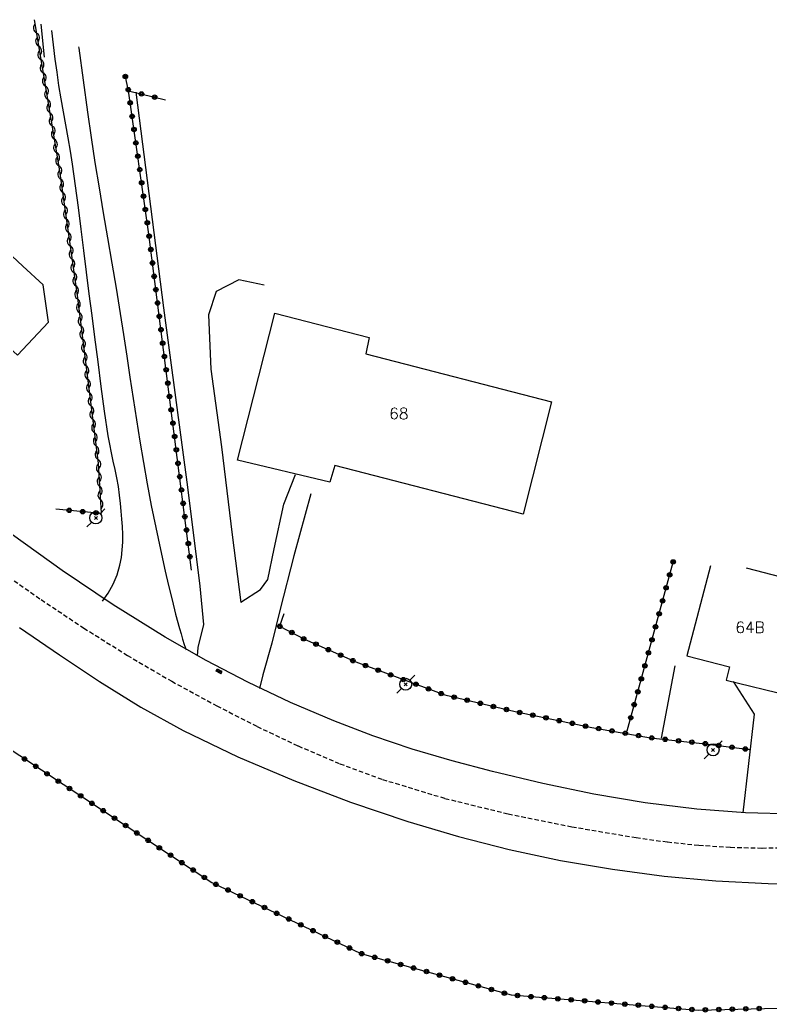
# Model space of a CAD drawing. Header units: millimetres. Extents: x 145000 to 146000, y 142999 to 144002.
# Drawn here: x 145477 to 145560.6, y 143022.8 to 143133.3 of the extents above; entities that cross this region are included whole.
import ezdxf
from ezdxf.enums import TextEntityAlignment as Align

# ---------------------------------------------------------------- set-up
doc = ezdxf.new("R2010")
doc.units = ezdxf.units.MM
doc.linetypes.add('DASHED', pattern=[0.75, 0.5, -0.25])
doc.layers.get('0').update_dxf_attribs({"linetype": 'CONTINUOUS'})
for name, color, linetype in [('W0001', 6, 'DASHED'), ('W0008', 7, 'CONTINUOUS'), ('W0017', 7, 'CONTINUOUS'), ('W0101', 7, 'CONTINUOUS'), ('W0104', 1, 'CONTINUOUS'), ('W0300', 7, 'CONTINUOUS'), ('W0310', 3, 'CONTINUOUS'), ('W0322', 7, 'CONTINUOUS'), ('W0323', 7, 'CONTINUOUS'), ('W0401', 7, 'CONTINUOUS'), ('W0473', 7, 'CONTINUOUS'), ('W0991', 7, 'CONTINUOUS')]:
    doc.layers.add(name, color=color, linetype=linetype)
doc.styles.get("Standard").update_dxf_attribs({"font": 'romans.shx', "width": 0.85})

# ---------------------------------------------------------------- blocks, each defined once
blk = doc.blocks.new('T473')
for p, q in [((-0.166667, 0.166667), (0.166667, -0.166667)), ((-0.166667, -0.166667), (0.166667, 0.166667)), ((0.500001, 0.500001), (1.000002, 1.000002)), ((-1.000002, -1.000002), (-0.500001, -0.500001))]:
    blk.add_line(p, q)
blk.add_ellipse((0, 0), major_axis=(0.471405, 0.471405), ratio=1, start_param=5.4977871438, end_param=11.780972451)
blk = doc.blocks.new('T401')
for p, q in [((-0.3, 0.3), (0, 0.3)), ((-0.3, -0.25), (-0.3, 0.3)), ((-0.3, 0.15), (0, 0.15)), ((-0.3, 0), (0, 0)), ((0, 0.3), (0, -0.25)), ((-0.3, -0.15), (0, -0.15)), ((-0.3, -0.25), (-0.3, -0.3)), ((-0.3, -0.3), (0, -0.3)), ((0, -0.3), (0, -0.25))]:
    blk.add_line(p, q)
blk = doc.blocks.new('t323o')
at = {"color": 0, "linetype": 'Continuous'}
for radius in [0.25, 0.15]:
    blk.add_circle((0, 0), radius, dxfattribs=at)
blk = doc.blocks.new('t310o')
at = {"color": 0, "linetype": 'Continuous'}
for centre, start, end in [((-0.5, 0.38), 216.8699, 323.1304), ((0.5, -0.37), 36.8699, 143.1303)]:
    blk.add_arc(centre, 0.625, start, end, dxfattribs=at)
blk = doc.blocks.new('t322o')
at = {"color": 0, "linetype": 'Continuous'}
for radius in [0.25, 0.15]:
    blk.add_circle((0, 0), radius, dxfattribs=at)

msp = doc.modelspace()

# ---------------------------------------------------------------- linework, layer by layer
at = {"layer": 'W0001'}
msp.add_lwpolyline([(145459.58, 143085.9), (145465.26, 143079.57), (145468.62, 143076.65), (145472.11, 143073.9), (145475.7, 143071.28), (145479.34, 143068.75), (145484.1, 143065.58), (145488.95, 143062.54), (145493.89, 143059.65), (145498.92, 143056.91), (145503.42, 143054.62), (145507.98, 143052.45), (145512.63, 143050.46), (145517.38, 143048.72), (145524.34, 143046.61), (145531.39, 143044.88), (145538.51, 143043.44), (145545.66, 143042.23), (145549.15, 143041.75), (145552.66, 143041.39), (145556.18, 143041.16), (145559.7, 143041.07), (145568.35, 143041.19)], dxfattribs=at)
at = {"layer": 'W0008'}
for points in [[(145563.32, 143044.85), (145557.86, 143045), (145552.42, 143045.4), (145546.66, 143046.1), (145540.94, 143047.07), (145535.27, 143048.25), (145529.64, 143049.59), (145525.15, 143050.78), (145520.7, 143052.1), (145516.3, 143053.58), (145511.96, 143055.23), (145507.13, 143057.29), (145502.39, 143059.54), (145497.73, 143061.97), (145493.17, 143064.55), (145487.36, 143068.15), (145481.7, 143071.98), (145476.16, 143075.97)], [(145476.94, 143065.64), (145481.38, 143062.59), (145485.86, 143059.61), (145490.45, 143056.78), (145495.18, 143054.18), (145501.27, 143051.24), (145507.5, 143048.58), (145513.83, 143046.19), (145520.23, 143044.03), (145525.85, 143042.37), (145531.52, 143040.92), (145537.24, 143039.7), (145543.01, 143038.71), (145548.78, 143037.95), (145554.56, 143037.42), (145560.37, 143037.12), (145566.18, 143037.02)]]:
    msp.add_lwpolyline(points, dxfattribs=at)
at = {"layer": 'W0017'}
for points in [[(145486.17, 143068.56), (145486.82, 143069.48), (145487.37, 143070.46), (145487.8, 143071.5), (145488.12, 143072.58), (145488.28, 143073.43), (145488.39, 143074.29), (145488.43, 143075.16), (145488.43, 143076.02), (145488.4, 143076.88), (145488.34, 143077.73), (145488.27, 143078.59), (145488.2, 143079.44), (145488.09, 143080.4), (145487.95, 143081.35), (145487.77, 143082.3), (145487.58, 143083.24), (145487.37, 143084.18), (145487.17, 143085.12), (145486.98, 143086.06), (145486.82, 143087.01), (145486.41, 143089.75), (145486.04, 143092.5), (145485.68, 143095.25), (145485.33, 143098), (145485.01, 143100.41), (145484.71, 143102.81), (145484.41, 143105.22), (145484.11, 143107.63), (145483.8, 143110.04), (145483.49, 143112.44), (145483.17, 143114.85), (145482.83, 143117.25), (145482.6, 143118.72), (145482.35, 143120.18), (145482.09, 143121.64), (145481.83, 143123.1), (145481.58, 143124.56), (145481.33, 143126.03), (145481.11, 143127.5), (145480.92, 143128.97), (145480.55, 143132.14)], [(145483.51, 143130.33), (145483.53, 143130.17), (145484.01, 143126.61), (145484.5, 143123.05), (145484.9, 143120.24), (145485.33, 143117.44), (145485.79, 143114.64), (145486.26, 143111.84), (145486.74, 143109.04), (145487.22, 143106.24), (145487.69, 143103.44), (145488.15, 143100.64), (145488.52, 143098.27), (145488.89, 143095.89), (145489.24, 143093.52), (145489.6, 143091.14), (145489.96, 143088.77), (145490.34, 143086.4), (145490.74, 143084.03), (145491.15, 143081.66), (145491.62, 143079.22), (145492.11, 143076.78), (145492.63, 143074.35), (145493.17, 143071.93), (145493.54, 143070.32), (145493.93, 143068.72), (145494.33, 143067.13), (145494.76, 143065.53), (145494.93, 143064.94), (145495.11, 143064.35), (145495.3, 143063.76), (145495.49, 143063.17)], [(145489.9, 143125.29), (145492.99, 143101.24), (145495.66, 143081.26), (145497.03, 143070.23), (145497.43, 143065.99), (145496.79, 143063.42), (145496.72, 143062.47)], [(145504.19, 143103.8), (145501.37, 143104.36), (145498.85, 143103.06), (145497.98, 143100.46), (145498.24, 143094.42), (145499.43, 143085.77), (145500.64, 143075.96), (145501.6, 143068.42)], [(145501.6, 143068.45), (145503.8, 143069.88), (145504.62, 143070.98), (145505.3, 143074.4), (145506.4, 143079.39), (145507.7, 143082.69)], [(145509.42, 143080.53), (145507.5, 143073.61), (145506, 143067.67), (145505.04, 143063.88), (145504.04, 143060.36), (145503.68, 143058.85)], [(145548.48, 143053.32), (145550.03, 143061.39)], [(145556.49, 143059.62), (145558.8, 143055.97), (145557.57, 143044.98)]]:
    msp.add_lwpolyline(points, dxfattribs=at)
at = {"layer": 'W0101'}
msp.add_lwpolyline([(145501.21, 143084.28), (145505.39, 143100.67), (145515.92, 143097.95), (145515.54, 143096.12), (145536.22, 143090.78), (145533.07, 143078.27), (145512.07, 143083.7), (145511.52, 143081.85)], close=True, dxfattribs=at)
for points in [[(145553.96, 143072.5), (145551.3, 143062.49), (145556.07, 143061.25), (145555.71, 143059.79)], [(145555.71, 143059.79), (145562.71, 143058.07), (145565.7, 143070.24), (145557.97, 143072.26)]]:
    msp.add_lwpolyline(points, dxfattribs=at)
at = {"layer": 'W0104'}
msp.add_lwpolyline([(145463.68, 143109.55), (145469.12, 143104.57), (145469.29, 143104.63), (145470.13, 143103.74), (145469.28, 143102.81), (145471.94, 143100.23), (145471.97, 143100.24), (145476.69, 143095.98), (145480.17, 143099.65), (145479.57, 143103.81), (145477.29, 143105.9), (145468.48, 143114.11)], dxfattribs=at)
at = {"layer": 'W0300'}
msp.add_lwpolyline([(145479.73, 143129.2), (145479.33, 143132.88)], dxfattribs=at)
at = {"layer": 'W0310'}
msp.add_lwpolyline([(145478.57, 143133.34), (145481.36, 143116.75), (145483.35, 143102.62), (145485.71, 143083.97), (145486.04, 143078.39)], dxfattribs=at)
at = {"layer": 'W0322'}
msp.add_lwpolyline([(145456.79, 143065.89), (145472.2, 143054.49), (145498.38, 143037.24), (145514.98, 143029.33), (145531.75, 143024.7), (145552.59, 143023.02), (145589.5, 143023.92)], dxfattribs=at)
at = {"layer": 'W0323'}
for points in [[(145496.11, 143072.04), (145494, 143088.65), (145491.34, 143109.48), (145489.08, 143125.45), (145488.7, 143127.17)], [(145489.08, 143125.45), (145493.19, 143124.44)], [(145486.07, 143078.36), (145480.98, 143078.83)], [(145544.66, 143054.14), (145549.79, 143072.94), (145549.86, 143073.19)], [(145506.4, 143067.15), (145505.9, 143065.81), (145508.71, 143064.35), (145514.42, 143061.8), (145524.33, 143058.13), (145532.17, 143056.27), (145540.74, 143054.51), (145547.27, 143053.36), (145553.36, 143052.7), (145558.29, 143052.04)]]:
    msp.add_lwpolyline(points, dxfattribs=at)

# ---------------------------------------------------------------- block references
at = {"layer": 'W0310'}
for p, rotation in [((145478.81, 143131.88), 279.5555652093649), ((145479.06, 143130.4), 279.5555652093649), ((145479.31, 143128.92), 279.5555652093649), ((145479.56, 143127.44), 279.5555652093649), ((145479.81, 143125.96), 279.5555652093649), ((145480.06, 143124.48), 279.5555652093649), ((145480.31, 143123), 279.5555652093649), ((145480.56, 143121.52), 279.5555652093649), ((145480.81, 143120.04), 279.5555652093649), ((145481.06, 143118.56), 279.5555652093649), ((145481.3, 143117.08), 279.5555652093649), ((145481.52, 143115.6), 277.9932338121437), ((145481.73, 143114.12), 277.9932338121437), ((145481.94, 143112.63), 277.9932338121437), ((145482.15, 143111.14), 277.9932338121437), ((145482.36, 143109.66), 277.9932338121437), ((145482.57, 143108.17), 277.9932338121437), ((145482.77, 143106.69), 277.9932338121437), ((145482.98, 143105.2), 277.9932338121437), ((145483.19, 143103.72), 277.9932338121437), ((145483.39, 143102.23), 277.2157160098278), ((145483.58, 143100.74), 277.2157160098278), ((145483.77, 143099.25), 277.2157160098278), ((145483.96, 143097.77), 277.2157160098278), ((145484.15, 143096.28), 277.2157160098278), ((145484.34, 143094.79), 277.2157160098278), ((145484.52, 143093.3), 277.2157160098278), ((145484.71, 143091.81), 277.2157160098278), ((145484.9, 143090.33), 277.2157160098278), ((145485.09, 143088.84), 277.2157160098278), ((145485.28, 143087.35), 277.2157160098278), ((145485.47, 143085.86), 277.2157160098278), ((145485.66, 143084.37), 277.2157160098278), ((145485.77, 143082.88), 273.4362909511528), ((145485.86, 143081.38), 273.4362909511528), ((145485.95, 143079.88), 273.4362909511528)]:
    msp.add_blockref('t310o', p, dxfattribs=dict(at, rotation=rotation))
at = {"layer": 'W0322'}
for p, rotation in [((145477.49, 143051), 326.6211982900422), ((145478.74, 143050.18), 326.6211982900422), ((145479.99, 143049.35), 326.6211982900422), ((145481.25, 143048.53), 326.6211982900422), ((145482.5, 143047.7), 326.6211982900422), ((145483.75, 143046.88), 326.6211982900422), ((145485, 143046.05), 326.6211982900422), ((145486.26, 143045.23), 326.6211982900422), ((145487.51, 143044.4), 326.6211982900422), ((145488.76, 143043.58), 326.6211982900422), ((145490.01, 143042.75), 326.6211982900422), ((145491.27, 143041.93), 326.6211982900422), ((145492.52, 143041.1), 326.6211982900422), ((145493.77, 143040.28), 326.6211982900422), ((145495.02, 143039.45), 326.6211982900422), ((145496.28, 143038.62), 326.6211982900422), ((145497.53, 143037.8), 326.6211982900422), ((145498.82, 143037.03), 334.5121403101871), ((145500.17, 143036.39), 334.5121403101871), ((145501.52, 143035.74), 334.5121403101871), ((145502.88, 143035.1), 334.5121403101871), ((145504.23, 143034.45), 334.5121403101871), ((145505.59, 143033.8), 334.5121403101871), ((145506.94, 143033.16), 334.5121403101871), ((145508.29, 143032.51), 334.5121403101871), ((145509.65, 143031.87), 334.5121403101871), ((145511, 143031.22), 334.5121403101871), ((145512.36, 143030.58), 334.5121403101871), ((145513.71, 143029.93), 334.5121403101871), ((145515.07, 143029.3), 344.5701775740296), ((145516.52, 143028.9), 344.5701775740296), ((145517.96, 143028.5), 344.5701775740296), ((145519.41, 143028.1), 344.5701775740296), ((145520.85, 143027.71), 344.5701775740296), ((145522.3, 143027.31), 344.5701775740296), ((145523.74, 143026.91), 344.5701775740296), ((145525.19, 143026.51), 344.5701775740296), ((145526.64, 143026.11), 344.5701775740296), ((145528.08, 143025.71), 344.5701775740296), ((145529.53, 143025.31), 344.5701775740296), ((145530.97, 143024.91), 344.5701775740296), ((145532.44, 143024.64), 355.4120893389455), ((145533.94, 143024.52), 355.4120893389455), ((145535.43, 143024.4), 355.4120893389455), ((145536.93, 143024.28), 355.4120893389455), ((145538.42, 143024.16), 355.4120893389455), ((145539.92, 143024.04), 355.4120893389455), ((145541.41, 143023.92), 355.4120893389455), ((145542.91, 143023.8), 355.4120893389455), ((145544.4, 143023.68), 355.4120893389455), ((145545.9, 143023.56), 355.4120893389455), ((145547.4, 143023.44), 355.4120893389455), ((145548.89, 143023.32), 355.4120893389455), ((145550.39, 143023.2), 355.4120893389455), ((145551.88, 143023.08), 355.4120893389455), ((145553.38, 143023.04), 1.384503957050014), ((145554.88, 143023.08), 1.384503957050014), ((145556.38, 143023.12), 1.384503957050014), ((145557.88, 143023.15), 1.384503957050014), ((145559.38, 143023.19), 1.384503957050014)]:
    msp.add_blockref('t322o', p, dxfattribs=dict(at, rotation=rotation))
at = {"layer": 'W0323'}
for p, rotation in [((145488.73, 143127.04), 102.4162725228688), ((145489.05, 143125.57), 102.4162725228688), ((145490.53, 143125.09), 346.1951827169678), ((145491.99, 143124.73), 346.1951827169678), ((145489.27, 143124.09), 98.07834466317723), ((145489.48, 143122.6), 98.07834466317723), ((145489.69, 143121.12), 98.07834466317723), ((145489.9, 143119.63), 98.07834466317723), ((145490.11, 143118.15), 98.07834466317723), ((145490.33, 143116.66), 98.07834466317723), ((145490.54, 143115.18), 98.07834466317723), ((145490.75, 143113.69), 98.07834466317723), ((145490.96, 143112.21), 98.07834466317723), ((145491.17, 143110.72), 98.07834466317723), ((145491.38, 143109.24), 97.26544689981245), ((145491.57, 143107.75), 97.26544689981245), ((145491.75, 143106.26), 97.26544689981245), ((145491.94, 143104.77), 97.26544689981245), ((145492.13, 143103.28), 97.26544689981245), ((145492.32, 143101.8), 97.26544689981245), ((145492.51, 143100.31), 97.26544689981245), ((145492.7, 143098.82), 97.26544689981245), ((145492.89, 143097.33), 97.26544689981245), ((145493.08, 143095.84), 97.26544689981245), ((145493.27, 143094.36), 97.26544689981245), ((145493.46, 143092.87), 97.26544689981245), ((145493.65, 143091.38), 97.26544689981245), ((145493.84, 143089.89), 97.26544689981245), ((145494.03, 143088.41), 97.25146691823004), ((145494.22, 143086.92), 97.25146691823004), ((145494.41, 143085.43), 97.25146691823004), ((145494.6, 143083.94), 97.25146691823004), ((145494.79, 143082.45), 97.25146691823004), ((145494.98, 143080.97), 97.25146691823004), ((145495.17, 143079.48), 97.25146691823004), ((145482.47, 143078.69), 174.735548477167), ((145483.97, 143078.55), 174.735548477167), ((145485.46, 143078.42), 174.735548477167), ((145495.36, 143077.99), 97.25146691823004), ((145495.55, 143076.5), 97.25146691823004), ((145495.74, 143075.01), 97.25146691823004), ((145495.92, 143073.53), 97.25146691823004), ((145549.79, 143072.95), 73.77213715324478), ((145549.4, 143071.51), 74.74436559728608), ((145549, 143070.06), 74.74436559728608), ((145548.61, 143068.61), 74.74436559728608), ((145548.22, 143067.17), 74.74436559728608), ((145505.95, 143065.78), 332.5615065816744), ((145507.28, 143065.09), 332.5615065816744), ((145547.82, 143065.72), 74.74436559728608), ((145508.61, 143064.39), 332.5615065816744), ((145509.98, 143063.78), 335.9668421132545), ((145547.43, 143064.27), 74.74436559728608), ((145511.35, 143063.17), 335.9668421132545), ((145512.72, 143062.56), 335.9668421132545), ((145547.03, 143062.82), 74.74436559728608), ((145514.09, 143061.95), 335.9668421132545), ((145515.49, 143061.4), 339.6894767095225), ((145546.64, 143061.38), 74.74436559728608), ((145516.9, 143060.88), 339.6894767095225), ((145518.3, 143060.36), 339.6894767095225), ((145519.71, 143059.84), 339.6894767095225), ((145521.12, 143059.32), 339.6894767095225), ((145546.24, 143059.93), 74.74436559728608), ((145522.52, 143058.8), 339.6894767095225), ((145523.93, 143058.28), 339.6894767095225), ((145545.85, 143058.48), 74.74436559728608), ((145525.37, 143057.88), 346.6935007121354), ((145526.83, 143057.54), 346.6935007121354), ((145528.29, 143057.19), 346.6935007121354), ((145545.45, 143057.04), 74.74436559728608), ((145529.75, 143056.85), 346.6935007121354), ((145531.21, 143056.5), 346.6935007121354), ((145532.68, 143056.17), 348.3575012401059), ((145534.14, 143055.87), 348.3575012401059), ((145535.61, 143055.57), 348.3575012401059), ((145537.08, 143055.26), 348.3575012401059), ((145538.55, 143054.96), 348.3575012401059), ((145545.06, 143055.59), 74.74436559728608), ((145540.02, 143054.66), 348.3575012401059), ((145541.49, 143054.38), 349.9990311845182), ((145542.97, 143054.12), 349.9990311845182), ((145544.45, 143053.86), 349.9990311845182), ((145545.93, 143053.6), 349.9990311845182), ((145547.4, 143053.34), 353.8313334296988), ((145548.9, 143053.18), 353.8313334296988), ((145550.39, 143053.02), 353.8313334296988), ((145551.88, 143052.86), 353.8313334296988), ((145553.37, 143052.7), 352.3558303902342), ((145554.86, 143052.5), 352.3558303902342), ((145556.34, 143052.3), 352.3558303902342), ((145557.83, 143052.1), 352.3558303902342)]:
    msp.add_blockref('t323o', p, dxfattribs=dict(at, rotation=rotation))
at = {"layer": 'W0401', "rotation": 62.16640471306243}
msp.add_blockref('T401', (145499.24, 143060.89), dxfattribs=at)
at = {"layer": 'W0473'}
for p in [(145485.44, 143077.86), (145519.98, 143059.32), (145554.24, 143052.01)]:
    msp.add_blockref('T473', p, dxfattribs=at)

# ---------------------------------------------------------------- texts
at = {"layer": 'W0991'}
for s, p in [('68', (145519.21, 143089.48)), ('64B', (145558.36, 143065.66))]:
    msp.add_text(s, height=1.25, dxfattribs=at).set_placement(p, align=Align.MIDDLE_CENTER)

doc.saveas('drawing.dxf')
